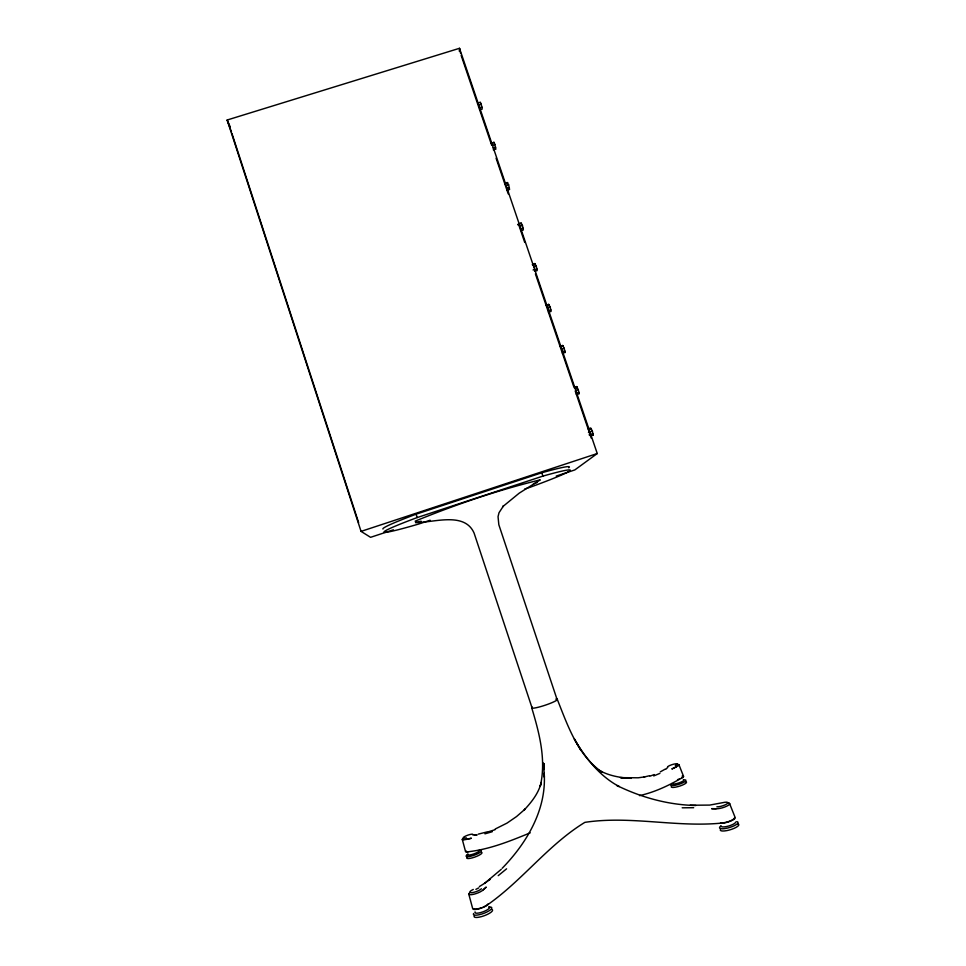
<?xml version="1.0" encoding="UTF-8"?>
<svg xmlns="http://www.w3.org/2000/svg" width="966" height="966" viewBox="0 0 966 966"><rect width="100%" height="100%" fill="white"/><g stroke="black" fill="none" stroke-linecap="round" stroke-linejoin="round"><path stroke-width="1.45" d="M459.333 51.27L459.49 48.3L227.167 120.013L361.055 531.385L370.57 537.325L393.428 529.791M544.317 777.316L544.184 773.247C546.744 809.568 526.736 843.077 502.211 868.253M666.166 769.033L666.794 768.296A6.46 1.304 -17.5 0 1 667.711 767.523M483.217 889.831L486.067 887.235L483.217 889.831A7.885 1.932 -19.9 0 1 473.63 894.287A7.885 1.932 -19.9 0 1 469.259 893.127M501.233 869.34L484.534 883.395L490.088 879.314L489.364 879.845M557.177 699.795L498.83 524.719L498.045 516.677L499.011 512.729L503.407 506.015L502.706 506.679L519.201 493.167L540.272 479.848C497.623 490.185 455.88 504.542 415.259 521.097L415.682 522.558C433.553 522.787 464.561 511.292 474.089 533.075L531.928 707.474M498.215 875.667L506.582 868.82M460.577 53.275L459.49 48.3L597.254 453.537L574.818 469.935L556.247 476.057M665.308 769.081L660.297 771.858M479.365 886.559L484.642 883.31M475.888 889.36L478.81 887.851M676.309 766.835L672.058 768.9L676.309 766.835A6.46 1.304 -17.5 0 0 676.248 764.577M495.16 829.045L507.017 823.104L516.544 816.56L525.214 809.025L524.176 810.015C531.626 802.034 538.593 793.279 541.262 782.448L540.272 786.155C546.406 759.892 539.354 733.134 531.771 707.981M588.185 429.061L590.685 427.962L592.387 431.114L593.124 435.135L590.455 435.738M574.106 387.668L576.617 386.581L578.272 389.6L579.045 393.717L576.376 394.321M560.111 346.468L562.61 345.393L564.204 348.267L565.025 352.493L562.357 353.085M546.164 305.449L548.664 304.387L550.222 307.128L551.067 311.45L548.41 312.054M532.29 264.636L534.778 263.573L536.287 266.169L537.168 270.601L534.524 271.192M518.476 223.991L520.964 222.941L522.425 225.404L523.343 229.944L520.698 230.524M504.723 183.54L507.21 182.489L508.623 184.832L509.577 189.469L506.933 190.036M491.03 143.27L493.988 142.352L494.882 144.429L495.872 149.175L493.24 149.742M653.716 775.94L659.899 773.368M477.82 103.205L480.331 102.179L481.201 104.219L482.239 109.061L479.595 109.617M491.477 143.379L493.988 142.352M505.194 183.733L507.718 182.695M517.704 224.776L521.495 223.231M532.809 264.986L535.345 263.947M546.72 305.896L549.268 304.858M560.691 346.987L563.238 345.949M574.722 388.272L577.282 387.233M588.825 429.749L591.385 428.699M533.413 483.99L537.325 482.408M650.009 776.169L654.223 774.551M478.629 105.113L481.201 104.219M492.31 145.323L494.882 144.429M506.039 185.714L508.623 184.832M519.829 226.298L522.425 225.404M533.691 267.063L536.287 266.169M547.613 308.009L550.222 307.128M561.596 349.149L564.204 348.267M530.189 832.849C510.7 840.855 491.006 848.848 469.947 851.541A7.185 1.534 -19.6 0 1 465.998 850.78M575.651 390.481L578.272 389.6M588.451 432.442L592.387 431.114M361.055 531.385L597.254 453.537M382.983 529.03A98.218 4.54 -18.4 0 1 416.08 514.19L541.781 472.76A98.218 4.54 -18.4 0 1 568.72 467.773M430.184 520.239L418.737 524.019A98.23 4.287 -18.4 0 1 417.191 517.559L542.904 476.105L541.781 472.76M524.647 489.062L530.37 487.166A98.23 4.287 -18.4 0 0 542.904 476.105M488.385 831.786L495.063 829.697M487.383 831.847L478.267 834.129M484.92 833.827L492.249 831.726M479.377 107.769L481.998 107.069M493.034 147.967L495.667 147.267M506.764 188.334L509.396 187.633M520.541 228.894L523.186 228.193M533.075 269.985L537.048 268.934M548.314 310.569L550.97 309.869M562.284 351.684L564.953 350.984M576.328 392.993L578.996 392.281M589.103 434.833L593.112 433.782M639.504 795.622C654.139 792.349 667.735 786.046 680.644 778.62A7.112 1.509 -17.4 0 0 682.419 775.891M415.682 522.558L421.128 521.193M643.827 777.087L649.538 775.71M466.276 839.394L471.227 838.283L466.276 839.394A6.533 1.328 -19.5 0 1 462.702 838.778M644.865 776.845L638.212 777.799L620.462 777.642L631.329 778.318C620.257 777.872 609.063 775.746 599.258 770.409L601.939 772.039C577.692 755.255 567.706 725.49 557.261 699.312M682.177 807.805L693.685 807.709M716.168 808.747L711.773 808.687L716.168 808.747A7.8 1.896 -16.9 0 0 726.661 806.212A7.8 1.896 -16.9 0 0 728.243 802.988M690.147 805.246L709.684 805.089L722.677 802.686A6.315 1.521 -16.9 0 1 726.939 803.869A6.315 1.521 -16.9 0 1 716.869 806.839M474.089 834.853L476.842 834.998L474.089 834.853A6.533 1.328 -19.5 0 0 472.676 834.878M695.955 805.487C668.436 804.992 641.557 797.542 616.9 785.503L619.182 786.553C599.5 776.084 585.408 757.936 574.372 739.002L580.88 750.413M564.385 351.926L565.025 352.493M578.38 393.053L579.045 393.717M592.424 434.374L593.124 435.135M230.186 126.763L227.167 120.013L231.49 132.04M729.499 803.338L735.029 817.212A8.585 2.174 -16.8 0 1 730.562 821.088A8.585 2.174 -16.8 0 1 720.382 823.213C675.306 827.355 629.772 815.509 584.877 822.356C548.724 844.417 522.98 879.664 488.603 904.067A8.682 2.234 -20 0 1 479.631 908.632A8.682 2.234 -20 0 1 472.712 908.704L468.776 894.069M678.905 764.649L683.469 776.145M461.144 55.376L491.718 145.335M496.089 158.195L508.225 193.888M518.416 223.883L524.731 242.442M535.405 273.861L573.756 386.678M575.205 390.964L591.228 438.081M416.08 514.19L417.191 517.559M231.949 133.477L358.627 522.642M462.291 839.466L465.552 851.553M543.786 765.603L544.232 768.381L543.496 763.237L544.305 768.598M534.778 263.573L534.91 265.252M544.003 768.646L543.629 763.369L544.353 776.761M548.664 304.387L548.773 305.993M576.617 386.581L576.666 388.018M734.426 817.973A7.68 1.956 -16.8 0 1 728.823 821.486A7.68 1.956 -16.8 0 1 720.564 822.803M555.788 699.13A13.476 1.678 -18.4 0 1 545.73 705.023A13.476 1.678 -18.4 0 1 532.338 707.112M736.889 821.607A9.672 2.5 -16.7 0 1 734.667 825.519A9.672 2.5 -16.7 0 1 722.689 828.804A9.672 2.5 -16.7 0 1 720.853 826.002M737.638 823.805A9.672 2.512 -16.7 0 1 731.805 829.251A9.672 2.512 -16.7 0 1 720.25 829.866M735.79 821.994A7.692 1.98 -16.7 0 1 728.292 826.123A7.692 1.98 -16.7 0 1 721.034 826.051M488.059 903.898A7.776 1.992 -20 0 1 483.097 907.134M481.865 907.642A7.776 1.992 -20 0 1 473.883 908.849M489.219 906.941A7.776 2.029 -20 0 1 482.541 911.989A7.776 2.029 -20 0 1 475.079 911.88M488.796 906.977A9.781 2.56 -20 0 1 490.378 909.912A9.781 2.56 -20 0 1 479.027 914.778A9.781 2.56 -20 0 1 473.594 913.498M492.105 909.525A9.781 2.572 -20 0 1 483.725 915.913A9.781 2.572 -20 0 1 474.318 915.732M481.43 888.768A6.376 1.558 -19.9 0 1 471.686 892.705A6.376 1.558 -19.9 0 1 473.28 889.445M682.237 776.205A6.364 1.352 -17.4 0 1 681.911 777.715M679.545 778.898A6.364 1.352 -17.4 0 1 677.504 779.659M683.373 779.526A6.364 1.364 -17.4 0 1 679.17 782.822A6.364 1.364 -17.4 0 1 671.865 783.511M685.075 779.852A8.018 1.727 -17.4 0 1 679.81 784.018A8.018 1.727 -17.4 0 1 670.609 784.863M685.691 781.675A8.018 1.739 -17.4 0 1 680.426 785.853A8.018 1.739 -17.4 0 1 671.225 786.686M667.566 766.871A5.228 1.051 -17.5 0 1 675.234 763.865A5.228 1.051 -17.5 0 1 675.258 765.688M468.172 851.674A6.436 1.377 -19.6 0 1 466.518 851.589M479.245 850.189A6.436 1.389 -19.6 0 1 473.654 853.98A6.436 1.389 -19.6 0 1 467.52 854.246M481.648 852.338A8.102 1.775 -19.6 0 1 474.62 857.144A8.102 1.775 -19.6 0 1 466.892 857.446M481.044 850.491A8.102 1.763 -19.6 0 1 477.24 853.992A8.102 1.763 -19.6 0 1 467.629 856.697A8.102 1.763 -19.6 0 1 468.16 854.125M466.324 837.848A5.289 1.075 -19.5 0 1 464.453 836.653A5.289 1.075 -19.5 0 1 472.64 834.189"/></g></svg>
